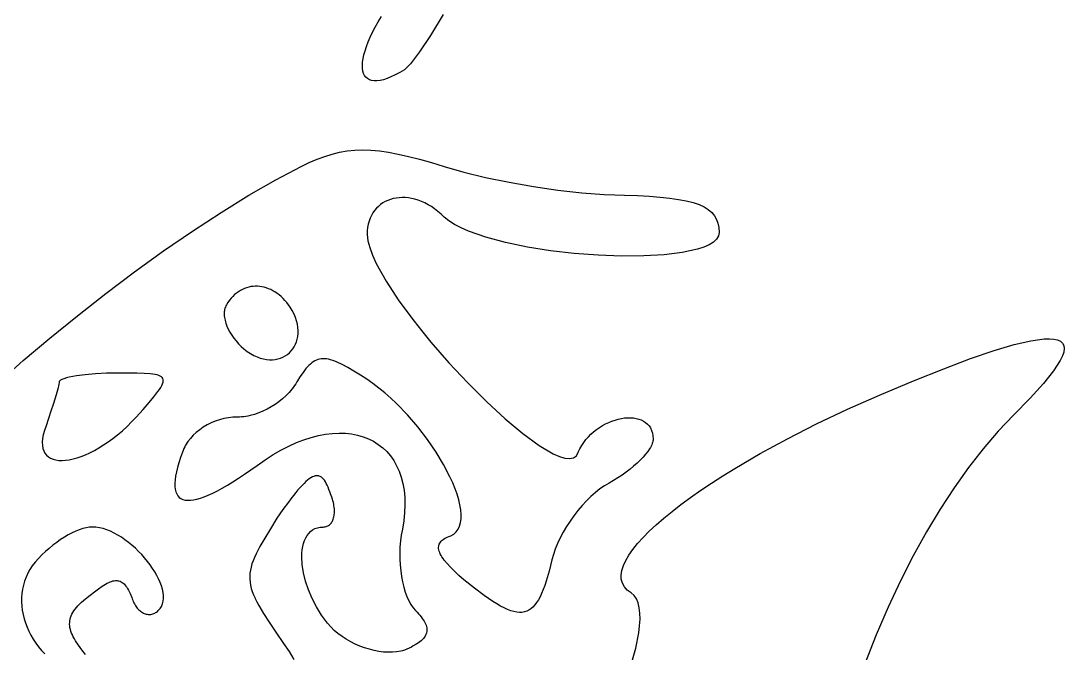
# Model space of a CAD drawing. Header units: inches. Extents: x 0.98 to 7.44, y -5.29 to -1.05.
# Drawn here: x 6.6962 to 6.7621, y -1.6382 to -1.5983 of the extents above; entities that cross this region are included whole.
import ezdxf

# ---------------------------------------------------------------- set-up
doc = ezdxf.new("R2010")
doc.units = ezdxf.units.IN
doc.header["$MEASUREMENT"] = 0
doc.layers.add('BLACK', color=250, linetype='CONTINUOUS')

msp = doc.modelspace()

# ---------------------------------------------------------------- linework, layer by layer
at = {"layer": 'BLACK', "linetype": 'CONTINUOUS'}
for p, q in [((6.718784, -1.598362), (6.718993, -1.598014)), ((6.722891, -1.597906), (6.722077, -1.599216)), ((6.718427, -1.599022), (6.718595, -1.598698)), ((6.718595, -1.598698), (6.718784, -1.598362)), ((6.718148, -1.599632), (6.718278, -1.599334)), ((6.718278, -1.599334), (6.718427, -1.599022)), ((6.722077, -1.599216), (6.72138, -1.600266)), ((6.717949, -1.600187), (6.718039, -1.599917)), ((6.718039, -1.599917), (6.718148, -1.599632)), ((6.717795, -1.600904), (6.717827, -1.600681)), ((6.717827, -1.600681), (6.717878, -1.600442)), ((6.717878, -1.600442), (6.717949, -1.600187)), ((6.72138, -1.600266), (6.720827, -1.601006)), ((6.717783, -1.60111), (6.717795, -1.600904)), ((6.717789, -1.601298), (6.717783, -1.60111)), ((6.717815, -1.601468), (6.717789, -1.601298)), ((6.71786, -1.601618), (6.717815, -1.601468)), ((6.720446, -1.601385), (6.720142, -1.601566)), ((6.720827, -1.601006), (6.720446, -1.601385)), ((6.717924, -1.60175), (6.71786, -1.601618)), ((6.718007, -1.601861), (6.717924, -1.60175)), ((6.718108, -1.601951), (6.718007, -1.601861)), ((6.718228, -1.60202), (6.718108, -1.601951)), ((6.718367, -1.602066), (6.718228, -1.60202)), ((6.718525, -1.60209), (6.718367, -1.602066)), ((6.718701, -1.60209), (6.718525, -1.60209)), ((6.718896, -1.602067), (6.718701, -1.60209)), ((6.719108, -1.602018), (6.718896, -1.602067)), ((6.71934, -1.601945), (6.719108, -1.602018)), ((6.719589, -1.601845), (6.71934, -1.601945)), ((6.719856, -1.601719), (6.719589, -1.601845)), ((6.720142, -1.601566), (6.719856, -1.601719)), ((6.715402, -1.606861), (6.715875, -1.606714)), ((6.715875, -1.606714), (6.716347, -1.606601)), ((6.716347, -1.606601), (6.716823, -1.606519)), ((6.716823, -1.606519), (6.717308, -1.60647)), ((6.717308, -1.60647), (6.717807, -1.606454)), ((6.717807, -1.606454), (6.718325, -1.60647)), ((6.718325, -1.60647), (6.718868, -1.606519)), ((6.718868, -1.606519), (6.719442, -1.606601)), ((6.719442, -1.606601), (6.720051, -1.606714)), ((6.720051, -1.606714), (6.7207, -1.606861)), ((6.713918, -1.607496), (6.714428, -1.607252)), ((6.714428, -1.607252), (6.714921, -1.60704)), ((6.714921, -1.60704), (6.715402, -1.606861)), ((6.7207, -1.606861), (6.721396, -1.60704)), ((6.721396, -1.60704), (6.722142, -1.607252)), ((6.722142, -1.607252), (6.722946, -1.607496)), ((6.712308, -1.608344), (6.713918, -1.607496)), ((6.722946, -1.607496), (6.724181, -1.607852)), ((6.724181, -1.607852), (6.725565, -1.608188)), ((6.710616, -1.609318), (6.712308, -1.608344)), ((6.725565, -1.608188), (6.72705, -1.608494)), ((6.72705, -1.608494), (6.728588, -1.608763)), ((6.70886, -1.610401), (6.710616, -1.609318)), ((6.728588, -1.608763), (6.730133, -1.608986)), ((6.730133, -1.608986), (6.731637, -1.609156)), ((6.731637, -1.609156), (6.733053, -1.609264)), ((6.733053, -1.609264), (6.733714, -1.609292)), ((6.733714, -1.609292), (6.734334, -1.609301)), ((6.734334, -1.609301), (6.735157, -1.609332)), ((6.735157, -1.609332), (6.735907, -1.609374)), ((6.735907, -1.609374), (6.736588, -1.609428)), ((6.718792, -1.610016), (6.718666, -1.610142)), ((6.718928, -1.609903), (6.718792, -1.610016)), ((6.719073, -1.609802), (6.718928, -1.609903)), ((6.719227, -1.609714), (6.719073, -1.609802)), ((6.719389, -1.609638), (6.719227, -1.609714)), ((6.719558, -1.609576), (6.719389, -1.609638)), ((6.719734, -1.609527), (6.719558, -1.609576)), ((6.719916, -1.609491), (6.719734, -1.609527)), ((6.720103, -1.609469), (6.719916, -1.609491)), ((6.720295, -1.609461), (6.720103, -1.609469)), ((6.720492, -1.609467), (6.720295, -1.609461)), ((6.720692, -1.609487), (6.720492, -1.609467)), ((6.720895, -1.609521), (6.720692, -1.609487)), ((6.7211, -1.60957), (6.720895, -1.609521)), ((6.721307, -1.609633), (6.7211, -1.60957)), ((6.721515, -1.609712), (6.721307, -1.609633)), ((6.721723, -1.609805), (6.721515, -1.609712)), ((6.721931, -1.609913), (6.721723, -1.609805)), ((6.722139, -1.610037), (6.721931, -1.609913)), ((6.722344, -1.610177), (6.722139, -1.610037)), ((6.736588, -1.609428), (6.737201, -1.609494)), ((6.737201, -1.609494), (6.737751, -1.609575)), ((6.737751, -1.609575), (6.738238, -1.60967)), ((6.738238, -1.60967), (6.738667, -1.609781)), ((6.738667, -1.609781), (6.739039, -1.609909)), ((6.739039, -1.609909), (6.739358, -1.610055)), ((6.70706, -1.611578), (6.70886, -1.610401)), ((6.718355, -1.610592), (6.718275, -1.610765)), ((6.718447, -1.61043), (6.718355, -1.610592)), ((6.718551, -1.61028), (6.718447, -1.61043)), ((6.718666, -1.610142), (6.718551, -1.61028)), ((6.722548, -1.610332), (6.722344, -1.610177)), ((6.722748, -1.610503), (6.722548, -1.610332)), ((6.722946, -1.61069), (6.722748, -1.610503)), ((6.72324, -1.610932), (6.722946, -1.61069)), ((6.739358, -1.610055), (6.739626, -1.61022)), ((6.739626, -1.61022), (6.739845, -1.610404)), ((6.739845, -1.610404), (6.739937, -1.610504)), ((6.739937, -1.610504), (6.740018, -1.61061)), ((6.740018, -1.61061), (6.740148, -1.610838)), ((6.718116, -1.611354), (6.718092, -1.611572)), ((6.718155, -1.611147), (6.718116, -1.611354)), ((6.718208, -1.61095), (6.718155, -1.611147)), ((6.718275, -1.610765), (6.718208, -1.61095)), ((6.723598, -1.611163), (6.72324, -1.610932)), ((6.724016, -1.611384), (6.723598, -1.611163)), ((6.740148, -1.610838), (6.740238, -1.611088)), ((6.740238, -1.611088), (6.74029, -1.611363)), ((6.74029, -1.611363), (6.740307, -1.611662)), ((6.705234, -1.612834), (6.70706, -1.611578)), ((6.718092, -1.611572), (6.718084, -1.611801)), ((6.718084, -1.611801), (6.718132, -1.612191)), ((6.724489, -1.611592), (6.724016, -1.611384)), ((6.725579, -1.611974), (6.724489, -1.611592)), ((6.72683, -1.612307), (6.725579, -1.611974)), ((6.740265, -1.611887), (6.740142, -1.612092)), ((6.740307, -1.611662), (6.740265, -1.611887)), ((6.718132, -1.612191), (6.718246, -1.612627)), ((6.718246, -1.612627), (6.718423, -1.613106)), ((6.728203, -1.612589), (6.72683, -1.612307)), ((6.729659, -1.612817), (6.728203, -1.612589)), ((6.739339, -1.612596), (6.738943, -1.612727)), ((6.739675, -1.612447), (6.739339, -1.612596)), ((6.739944, -1.612279), (6.739675, -1.612447)), ((6.740142, -1.612092), (6.739944, -1.612279)), ((6.7034, -1.614153), (6.705234, -1.612834)), ((6.718423, -1.613106), (6.718657, -1.613623)), ((6.731161, -1.612989), (6.729659, -1.612817)), ((6.732668, -1.613103), (6.731161, -1.612989)), ((6.734142, -1.613158), (6.732668, -1.613103)), ((6.735546, -1.613149), (6.734142, -1.613158)), ((6.73684, -1.613076), (6.735546, -1.613149)), ((6.737985, -1.612936), (6.73684, -1.613076)), ((6.738943, -1.612727), (6.737985, -1.612936)), ((6.718657, -1.613623), (6.719283, -1.614752)), ((6.701578, -1.615522), (6.7034, -1.614153)), ((6.710206, -1.615262), (6.710079, -1.61533)), ((6.710337, -1.615204), (6.710206, -1.615262)), ((6.710469, -1.615156), (6.710337, -1.615204)), ((6.710604, -1.615118), (6.710469, -1.615156)), ((6.710741, -1.61509), (6.710604, -1.615118)), ((6.710879, -1.615072), (6.710741, -1.61509)), ((6.711018, -1.615064), (6.710879, -1.615072)), ((6.711157, -1.615065), (6.711018, -1.615064)), ((6.711298, -1.615077), (6.711157, -1.615065)), ((6.711438, -1.615098), (6.711298, -1.615077)), ((6.711578, -1.615128), (6.711438, -1.615098)), ((6.711717, -1.615169), (6.711578, -1.615128)), ((6.711855, -1.615219), (6.711717, -1.615169)), ((6.711993, -1.615278), (6.711855, -1.615219)), ((6.712128, -1.615347), (6.711993, -1.615278)), ((6.719283, -1.614752), (6.72009, -1.615981)), ((6.699786, -1.616923), (6.701578, -1.615522)), ((6.709389, -1.615954), (6.709289, -1.616095)), ((6.709493, -1.615824), (6.709389, -1.615954)), ((6.709602, -1.615705), (6.709493, -1.615824)), ((6.709716, -1.615596), (6.709602, -1.615705)), ((6.709833, -1.615497), (6.709716, -1.615596)), ((6.709954, -1.615408), (6.709833, -1.615497)), ((6.710079, -1.61533), (6.709954, -1.615408)), ((6.712262, -1.615425), (6.712128, -1.615347)), ((6.712393, -1.615513), (6.712262, -1.615425)), ((6.712522, -1.61561), (6.712393, -1.615513)), ((6.712648, -1.615716), (6.712522, -1.61561)), ((6.712771, -1.615832), (6.712648, -1.615716)), ((6.71289, -1.615956), (6.712771, -1.615832)), ((6.713006, -1.61609), (6.71289, -1.615956)), ((6.72009, -1.615981), (6.721043, -1.617273)), ((6.709069, -1.616608), (6.70906, -1.616689)), ((6.709084, -1.61653), (6.709069, -1.616608)), ((6.709104, -1.616455), (6.709084, -1.61653)), ((6.709129, -1.616382), (6.709104, -1.616455)), ((6.709159, -1.616312), (6.709129, -1.616382)), ((6.709196, -1.616246), (6.709159, -1.616312)), ((6.709289, -1.616095), (6.709196, -1.616246)), ((6.713117, -1.616233), (6.713006, -1.61609)), ((6.713223, -1.616385), (6.713117, -1.616233)), ((6.713356, -1.616605), (6.713223, -1.616385)), ((6.713467, -1.616823), (6.713356, -1.616605)), ((6.698043, -1.618342), (6.699786, -1.616923)), ((6.70906, -1.616689), (6.709056, -1.616771)), ((6.709056, -1.616771), (6.709057, -1.616856)), ((6.709057, -1.616856), (6.709062, -1.616942)), ((6.709062, -1.616942), (6.709073, -1.61703)), ((6.709073, -1.61703), (6.709088, -1.617119)), ((6.709088, -1.617119), (6.709108, -1.61721)), ((6.709108, -1.61721), (6.709132, -1.617302)), ((6.713557, -1.617038), (6.713467, -1.616823)), ((6.713628, -1.61725), (6.713557, -1.617038)), ((6.713679, -1.617457), (6.713628, -1.61725)), ((6.721043, -1.617273), (6.721513, -1.617856)), ((6.709132, -1.617302), (6.70916, -1.617395)), ((6.70916, -1.617395), (6.70923, -1.617583)), ((6.70923, -1.617583), (6.709316, -1.617772)), ((6.709316, -1.617772), (6.709418, -1.617961)), ((6.713712, -1.61766), (6.713679, -1.617457)), ((6.713727, -1.617856), (6.713712, -1.61766)), ((6.713725, -1.618047), (6.713727, -1.617856)), ((6.721513, -1.617856), (6.722108, -1.618593)), ((6.696367, -1.619764), (6.698043, -1.618342)), ((6.709418, -1.617961), (6.709534, -1.61815)), ((6.709534, -1.61815), (6.709664, -1.618336)), ((6.709664, -1.618336), (6.709807, -1.618517)), ((6.709807, -1.618517), (6.709963, -1.618693)), ((6.713558, -1.618733), (6.713622, -1.618574)), ((6.713622, -1.618574), (6.713671, -1.618407)), ((6.713671, -1.618407), (6.713706, -1.618231)), ((6.713706, -1.618231), (6.713725, -1.618047)), ((6.722108, -1.618593), (6.723251, -1.619906)), ((6.758934, -1.61875), (6.759987, -1.618503)), ((6.759987, -1.618503), (6.760826, -1.618386)), ((6.760826, -1.618386), (6.761166, -1.618376)), ((6.761166, -1.618376), (6.761453, -1.618399)), ((6.761453, -1.618399), (6.761686, -1.618454)), ((6.761686, -1.618454), (6.761868, -1.618542)), ((6.761868, -1.618542), (6.761996, -1.618662)), ((6.709963, -1.618693), (6.710129, -1.618863)), ((6.710129, -1.618863), (6.710307, -1.619024)), ((6.710307, -1.619024), (6.710515, -1.619181)), ((6.710515, -1.619181), (6.710722, -1.619317)), ((6.713045, -1.619371), (6.713171, -1.619267)), ((6.713171, -1.619267), (6.713286, -1.61915)), ((6.713286, -1.61915), (6.713389, -1.619022)), ((6.713389, -1.619022), (6.71348, -1.618883)), ((6.71348, -1.618883), (6.713558, -1.618733)), ((6.756187, -1.619636), (6.757668, -1.619128)), ((6.757668, -1.619128), (6.758934, -1.61875)), ((6.762067, -1.619219), (6.761985, -1.619469)), ((6.761996, -1.618662), (6.762072, -1.618815)), ((6.762096, -1.619001), (6.762067, -1.619219)), ((6.762072, -1.618815), (6.762096, -1.619001)), ((6.694777, -1.621173), (6.696367, -1.619764)), ((6.710722, -1.619317), (6.710929, -1.619432)), ((6.710929, -1.619432), (6.711133, -1.619525)), ((6.711133, -1.619525), (6.711334, -1.619599)), ((6.711334, -1.619599), (6.711532, -1.619653)), ((6.711532, -1.619653), (6.711726, -1.619688)), ((6.711726, -1.619688), (6.711915, -1.619705)), ((6.711915, -1.619705), (6.712098, -1.619704)), ((6.712098, -1.619704), (6.712276, -1.619687)), ((6.712276, -1.619687), (6.712446, -1.619654)), ((6.712446, -1.619654), (6.712609, -1.619605)), ((6.712609, -1.619605), (6.712764, -1.619541)), ((6.712764, -1.619541), (6.712909, -1.619463)), ((6.712909, -1.619463), (6.713045, -1.619371)), ((6.714591, -1.619902), (6.714498, -1.619979)), ((6.714685, -1.619836), (6.714591, -1.619902)), ((6.71478, -1.619779), (6.714685, -1.619836)), ((6.714877, -1.619732), (6.71478, -1.619779)), ((6.714977, -1.619694), (6.714877, -1.619732)), ((6.715079, -1.619666), (6.714977, -1.619694)), ((6.715185, -1.619649), (6.715079, -1.619666)), ((6.715294, -1.61964), (6.715185, -1.619649)), ((6.715408, -1.619642), (6.715294, -1.61964)), ((6.715526, -1.619653), (6.715408, -1.619642)), ((6.715649, -1.619675), (6.715526, -1.619653)), ((6.715777, -1.619706), (6.715649, -1.619675)), ((6.715911, -1.619746), (6.715777, -1.619706)), ((6.716052, -1.619797), (6.715911, -1.619746)), ((6.716199, -1.619857), (6.716052, -1.619797)), ((6.716515, -1.620007), (6.716199, -1.619857)), ((6.723251, -1.619906), (6.724439, -1.621176)), ((6.75449, -1.620274), (6.756187, -1.619636)), ((6.761852, -1.619753), (6.761429, -1.620417)), ((6.761985, -1.619469), (6.761852, -1.619753)), ((6.701631, -1.620564), (6.700925, -1.620599)), ((6.70239, -1.620551), (6.701631, -1.620564)), ((6.703537, -1.620557), (6.70239, -1.620551)), ((6.703996, -1.62057), (6.703537, -1.620557)), ((6.70438, -1.620595), (6.703996, -1.62057)), ((6.704544, -1.620613), (6.70438, -1.620595)), ((6.714035, -1.620508), (6.713842, -1.620788)), ((6.714222, -1.620267), (6.714035, -1.620508)), ((6.714314, -1.620161), (6.714222, -1.620267)), ((6.714406, -1.620065), (6.714314, -1.620161)), ((6.714498, -1.619979), (6.714406, -1.620065)), ((6.716862, -1.620195), (6.716515, -1.620007)), ((6.717246, -1.620423), (6.716862, -1.620195)), ((6.717668, -1.62069), (6.717246, -1.620423)), ((6.752576, -1.621042), (6.75449, -1.620274)), ((6.761429, -1.620417), (6.760798, -1.621211)), ((6.698635, -1.62117), (6.698621, -1.621255)), ((6.69864, -1.621107), (6.698635, -1.62117)), ((6.698645, -1.621081), (6.69864, -1.621107)), ((6.698659, -1.621055), (6.698645, -1.621081)), ((6.698716, -1.621003), (6.698659, -1.621055)), ((6.698808, -1.620952), (6.698716, -1.621003)), ((6.698933, -1.620903), (6.698808, -1.620952)), ((6.69909, -1.620855), (6.698933, -1.620903)), ((6.699277, -1.620809), (6.69909, -1.620855)), ((6.699492, -1.620766), (6.699277, -1.620809)), ((6.699734, -1.620725), (6.699492, -1.620766)), ((6.700288, -1.620654), (6.699734, -1.620725)), ((6.700925, -1.620599), (6.700288, -1.620654)), ((6.70469, -1.620636), (6.704544, -1.620613)), ((6.704817, -1.620664), (6.70469, -1.620636)), ((6.704927, -1.620698), (6.704817, -1.620664)), ((6.705018, -1.620738), (6.704927, -1.620698)), ((6.705091, -1.620784), (6.705018, -1.620738)), ((6.705147, -1.620837), (6.705091, -1.620784)), ((6.705116, -1.621336), (6.705164, -1.621229)), ((6.705185, -1.620899), (6.705147, -1.620837)), ((6.705164, -1.621229), (6.705195, -1.621133)), ((6.705206, -1.620968), (6.705185, -1.620899)), ((6.705195, -1.621133), (6.705209, -1.621046)), ((6.705209, -1.621046), (6.705206, -1.620968)), ((6.713572, -1.621223), (6.713499, -1.621338)), ((6.71364, -1.621107), (6.713572, -1.621223)), ((6.713679, -1.621046), (6.71364, -1.621107)), ((6.713842, -1.620788), (6.713679, -1.621046)), ((6.718057, -1.620936), (6.717668, -1.62069)), ((6.718443, -1.621205), (6.718057, -1.620936)), ((6.718824, -1.621495), (6.718443, -1.621205)), ((6.724439, -1.621176), (6.725636, -1.622368)), ((6.750446, -1.62194), (6.752576, -1.621042)), ((6.760798, -1.621211), (6.759961, -1.622135)), ((6.698486, -1.621778), (6.69838, -1.622131)), ((6.698568, -1.621482), (6.698486, -1.621778)), ((6.698599, -1.621359), (6.698568, -1.621482)), ((6.698621, -1.621255), (6.698599, -1.621359)), ((6.704624, -1.622041), (6.704871, -1.621723)), ((6.704871, -1.621723), (6.704969, -1.621583)), ((6.704969, -1.621583), (6.705051, -1.621454)), ((6.705051, -1.621454), (6.705116, -1.621336)), ((6.713155, -1.621776), (6.712956, -1.621981)), ((6.713248, -1.62167), (6.713155, -1.621776)), ((6.713336, -1.621561), (6.713248, -1.62167)), ((6.71342, -1.621451), (6.713336, -1.621561)), ((6.713499, -1.621338), (6.71342, -1.621451)), ((6.7192, -1.621804), (6.718824, -1.621495)), ((6.719569, -1.62213), (6.7192, -1.621804)), ((6.698254, -1.62253), (6.698113, -1.622962)), ((6.69838, -1.622131), (6.698254, -1.62253)), ((6.703939, -1.62284), (6.704314, -1.622412)), ((6.704314, -1.622412), (6.704624, -1.622041)), ((6.712275, -1.62253), (6.712025, -1.622687)), ((6.712515, -1.622359), (6.712275, -1.62253)), ((6.712742, -1.622176), (6.712515, -1.622359)), ((6.712956, -1.621981), (6.712742, -1.622176)), ((6.719931, -1.622471), (6.719569, -1.62213)), ((6.720628, -1.623192), (6.719931, -1.622471)), ((6.725636, -1.622368), (6.726808, -1.623447)), ((6.748406, -1.622839), (6.750446, -1.62194)), ((6.759961, -1.622135), (6.758918, -1.62319)), ((6.698113, -1.622962), (6.697807, -1.623885)), ((6.703501, -1.623329), (6.703939, -1.62284)), ((6.710964, -1.623158), (6.710692, -1.623231)), ((6.711235, -1.623065), (6.710964, -1.623158)), ((6.711504, -1.622956), (6.711235, -1.623065)), ((6.711768, -1.622829), (6.711504, -1.622956)), ((6.712025, -1.622687), (6.711768, -1.622829)), ((6.721282, -1.623954), (6.720628, -1.623192)), ((6.746461, -1.623759), (6.748406, -1.622839)), ((6.758918, -1.62319), (6.75794, -1.62422)), ((6.697807, -1.623885), (6.697704, -1.624174)), ((6.70292, -1.62392), (6.703212, -1.623633)), ((6.703212, -1.623633), (6.703501, -1.623329)), ((6.707978, -1.623829), (6.707737, -1.623971)), ((6.70823, -1.623703), (6.707978, -1.623829)), ((6.708492, -1.623593), (6.70823, -1.623703)), ((6.708762, -1.623501), (6.708492, -1.623593)), ((6.709038, -1.623427), (6.708762, -1.623501)), ((6.709319, -1.623373), (6.709038, -1.623427)), ((6.709604, -1.62334), (6.709319, -1.623373)), ((6.70989, -1.623329), (6.709604, -1.62334)), ((6.710021, -1.623326), (6.70989, -1.623329)), ((6.710153, -1.623318), (6.710021, -1.623326)), ((6.710287, -1.623304), (6.710153, -1.623318)), ((6.710421, -1.623285), (6.710287, -1.623304)), ((6.710557, -1.623261), (6.710421, -1.623285)), ((6.710692, -1.623231), (6.710557, -1.623261)), ((6.726808, -1.623447), (6.727923, -1.624376)), ((6.732752, -1.623982), (6.732944, -1.623864)), ((6.732944, -1.623864), (6.73314, -1.623758)), ((6.73314, -1.623758), (6.733339, -1.623664)), ((6.733339, -1.623664), (6.73354, -1.623583)), ((6.73354, -1.623583), (6.733742, -1.623514)), ((6.733742, -1.623514), (6.733944, -1.623458)), ((6.733944, -1.623458), (6.734143, -1.623416)), ((6.734143, -1.623416), (6.73434, -1.623387)), ((6.73434, -1.623387), (6.734533, -1.623371)), ((6.734533, -1.623371), (6.734721, -1.62337)), ((6.734721, -1.62337), (6.734902, -1.623383)), ((6.734902, -1.623383), (6.735076, -1.623409)), ((6.735076, -1.623409), (6.735241, -1.623451)), ((6.735241, -1.623451), (6.735395, -1.623507)), ((6.735395, -1.623507), (6.735539, -1.623579)), ((6.735539, -1.623579), (6.73567, -1.623665)), ((6.73567, -1.623665), (6.735788, -1.623767)), ((6.735788, -1.623767), (6.73589, -1.623885)), ((6.73589, -1.623885), (6.735977, -1.624019)), ((6.744621, -1.624693), (6.746461, -1.623759)), ((6.697631, -1.624441), (6.697586, -1.624688)), ((6.697704, -1.624174), (6.697631, -1.624441)), ((6.702031, -1.624675), (6.702328, -1.624441)), ((6.702328, -1.624441), (6.702625, -1.624189)), ((6.702625, -1.624189), (6.70292, -1.62392)), ((6.7071, -1.624482), (6.706921, -1.624677)), ((6.707297, -1.624299), (6.7071, -1.624482)), ((6.70751, -1.624128), (6.707297, -1.624299)), ((6.707737, -1.623971), (6.70751, -1.624128)), ((6.714558, -1.624611), (6.715014, -1.624494)), ((6.715014, -1.624494), (6.715458, -1.624411)), ((6.715458, -1.624411), (6.71589, -1.624359)), ((6.71589, -1.624359), (6.716309, -1.624339)), ((6.716309, -1.624339), (6.716714, -1.624351)), ((6.716714, -1.624351), (6.717103, -1.624393)), ((6.717103, -1.624393), (6.717477, -1.624466)), ((6.717477, -1.624466), (6.717833, -1.624569)), ((6.721887, -1.62474), (6.721282, -1.623954)), ((6.727923, -1.624376), (6.728944, -1.625122)), ((6.732052, -1.624571), (6.732215, -1.624407)), ((6.732215, -1.624407), (6.732386, -1.624254)), ((6.732386, -1.624254), (6.732566, -1.624112)), ((6.732566, -1.624112), (6.732752, -1.623982)), ((6.735977, -1.624019), (6.736046, -1.624169)), ((6.736046, -1.624169), (6.736098, -1.624335)), ((6.736098, -1.624335), (6.736129, -1.624518)), ((6.736129, -1.624518), (6.73614, -1.624718)), ((6.75794, -1.62422), (6.756985, -1.625332)), ((6.697586, -1.624688), (6.697567, -1.624915)), ((6.697567, -1.624915), (6.697574, -1.62512)), ((6.697574, -1.62512), (6.697606, -1.625305)), ((6.701147, -1.625271), (6.701439, -1.625091)), ((6.701439, -1.625091), (6.701734, -1.624892)), ((6.701734, -1.624892), (6.702031, -1.624675)), ((6.706624, -1.625097), (6.706563, -1.625208)), ((6.706762, -1.624882), (6.706624, -1.625097)), ((6.706921, -1.624677), (6.706762, -1.624882)), ((6.712644, -1.625414), (6.713135, -1.625162)), ((6.713135, -1.625162), (6.713618, -1.624944)), ((6.713618, -1.624944), (6.714093, -1.624761)), ((6.714093, -1.624761), (6.714558, -1.624611)), ((6.717833, -1.624569), (6.718171, -1.624701)), ((6.718171, -1.624701), (6.71849, -1.624861)), ((6.71849, -1.624861), (6.718789, -1.625051)), ((6.718789, -1.625051), (6.719067, -1.625268)), ((6.722432, -1.625538), (6.721887, -1.62474)), ((6.728944, -1.625122), (6.729838, -1.625647)), ((6.731517, -1.625335), (6.731631, -1.625128)), ((6.731631, -1.625128), (6.731759, -1.624932)), ((6.731759, -1.624932), (6.7319, -1.624746)), ((6.7319, -1.624746), (6.732052, -1.624571)), ((6.736015, -1.625161), (6.735971, -1.625243)), ((6.736052, -1.62508), (6.736015, -1.625161)), ((6.736083, -1.625003), (6.736052, -1.62508)), ((6.736108, -1.624927), (6.736083, -1.625003)), ((6.736126, -1.624854), (6.736108, -1.624927)), ((6.736136, -1.624785), (6.736126, -1.624854)), ((6.73614, -1.624718), (6.736136, -1.624785)), ((6.742896, -1.625632), (6.744621, -1.624693)), ((6.697606, -1.625305), (6.697662, -1.62547)), ((6.697662, -1.62547), (6.697739, -1.625614)), ((6.697739, -1.625614), (6.697839, -1.625738)), ((6.697839, -1.625738), (6.697958, -1.625843)), ((6.697958, -1.625843), (6.698097, -1.625927)), ((6.699765, -1.625901), (6.700027, -1.625812)), ((6.700027, -1.625812), (6.700297, -1.625704)), ((6.700297, -1.625704), (6.700575, -1.625578)), ((6.700575, -1.625578), (6.700858, -1.625434)), ((6.700858, -1.625434), (6.701147, -1.625271)), ((6.706418, -1.625551), (6.706297, -1.625893)), ((6.70646, -1.625435), (6.706418, -1.625551)), ((6.706509, -1.62532), (6.70646, -1.625435)), ((6.706563, -1.625208), (6.706509, -1.62532)), ((6.711646, -1.626025), (6.712148, -1.625702)), ((6.712148, -1.625702), (6.712644, -1.625414)), ((6.719067, -1.625268), (6.719323, -1.625512)), ((6.719323, -1.625512), (6.719555, -1.625784)), ((6.719555, -1.625784), (6.719764, -1.626082)), ((6.722911, -1.626333), (6.722432, -1.625538)), ((6.729838, -1.625647), (6.730227, -1.625816)), ((6.730227, -1.625816), (6.730571, -1.625918)), ((6.731109, -1.625897), (6.731294, -1.625767)), ((6.731294, -1.625767), (6.731418, -1.625551)), ((6.731418, -1.625551), (6.731517, -1.625335)), ((6.735664, -1.625682), (6.735504, -1.625867)), ((6.735803, -1.625502), (6.735664, -1.625682)), ((6.735921, -1.625328), (6.735803, -1.625502)), ((6.735971, -1.625243), (6.735921, -1.625328)), ((6.741295, -1.626568), (6.742896, -1.625632)), ((6.756985, -1.625332), (6.756053, -1.626523)), ((6.698097, -1.625927), (6.698253, -1.625992)), ((6.698253, -1.625992), (6.698427, -1.626036)), ((6.698427, -1.626036), (6.698617, -1.626062)), ((6.698617, -1.626062), (6.698821, -1.626068)), ((6.698821, -1.626068), (6.699039, -1.626055)), ((6.699039, -1.626055), (6.69927, -1.626022)), ((6.69927, -1.626022), (6.699512, -1.625971)), ((6.699512, -1.625971), (6.699765, -1.625901)), ((6.706108, -1.626514), (6.70604, -1.626795)), ((6.706193, -1.626214), (6.706108, -1.626514)), ((6.706297, -1.625893), (6.706193, -1.626214)), ((6.710339, -1.626943), (6.71114, -1.626385)), ((6.71114, -1.626385), (6.711646, -1.626025)), ((6.719764, -1.626082), (6.719947, -1.626406)), ((6.719947, -1.626406), (6.720105, -1.626756)), ((6.723315, -1.627109), (6.722911, -1.626333)), ((6.730571, -1.625918), (6.730867, -1.625946)), ((6.730867, -1.625946), (6.731109, -1.625897)), ((6.734913, -1.626434), (6.734683, -1.626622)), ((6.735127, -1.626244), (6.734913, -1.626434)), ((6.735324, -1.626055), (6.735127, -1.626244)), ((6.735504, -1.625867), (6.735324, -1.626055)), ((6.756053, -1.626523), (6.755146, -1.627795)), ((6.705989, -1.627055), (6.705957, -1.627294)), ((6.70604, -1.626795), (6.705989, -1.627055)), ((6.709964, -1.627192), (6.710339, -1.626943)), ((6.714533, -1.627166), (6.714431, -1.627233)), ((6.71463, -1.627114), (6.714533, -1.627166)), ((6.714722, -1.627075), (6.71463, -1.627114)), ((6.71481, -1.62705), (6.714722, -1.627075)), ((6.714894, -1.627039), (6.71481, -1.62705)), ((6.714934, -1.627038), (6.714894, -1.627039)), ((6.714974, -1.627041), (6.714934, -1.627038)), ((6.715013, -1.627046), (6.714974, -1.627041)), ((6.71505, -1.627056), (6.715013, -1.627046)), ((6.715124, -1.627084), (6.71505, -1.627056)), ((6.715194, -1.627125), (6.715124, -1.627084)), ((6.715261, -1.627179), (6.715194, -1.627125)), ((6.715326, -1.627245), (6.715261, -1.627179)), ((6.720105, -1.626756), (6.720235, -1.62713)), ((6.720235, -1.62713), (6.720337, -1.627529)), ((6.723486, -1.627486), (6.723315, -1.627109)), ((6.73392, -1.627166), (6.733645, -1.627335)), ((6.734186, -1.626989), (6.73392, -1.627166)), ((6.734441, -1.626808), (6.734186, -1.626989)), ((6.734683, -1.626622), (6.734441, -1.626808)), ((6.739828, -1.627494), (6.740544, -1.627033)), ((6.740544, -1.627033), (6.741295, -1.626568)), ((6.705957, -1.627294), (6.705942, -1.627514)), ((6.705942, -1.627514), (6.705945, -1.627713)), ((6.705945, -1.627713), (6.705965, -1.627891)), ((6.708625, -1.627983), (6.708935, -1.627815)), ((6.708935, -1.627815), (6.709261, -1.627628)), ((6.709261, -1.627628), (6.709604, -1.62742)), ((6.709604, -1.62742), (6.709964, -1.627192)), ((6.713846, -1.62778), (6.713712, -1.627934)), ((6.713974, -1.627642), (6.713846, -1.62778)), ((6.714097, -1.627518), (6.713974, -1.627642)), ((6.714214, -1.627408), (6.714097, -1.627518)), ((6.714325, -1.627313), (6.714214, -1.627408)), ((6.714431, -1.627233), (6.714325, -1.627313)), ((6.715388, -1.627324), (6.715326, -1.627245)), ((6.715448, -1.627416), (6.715388, -1.627324)), ((6.715506, -1.627519), (6.715448, -1.627416)), ((6.715562, -1.627634), (6.715506, -1.627519)), ((6.715617, -1.627762), (6.715562, -1.627634)), ((6.715671, -1.627901), (6.715617, -1.627762)), ((6.720337, -1.627529), (6.720411, -1.627953)), ((6.723636, -1.627853), (6.723486, -1.627486)), ((6.733074, -1.627668), (6.732786, -1.62787)), ((6.733219, -1.627578), (6.733074, -1.627668)), ((6.733362, -1.627496), (6.733219, -1.627578)), ((6.733645, -1.627335), (6.733362, -1.627496)), ((6.739148, -1.627951), (6.739828, -1.627494)), ((6.755146, -1.627795), (6.754263, -1.629147)), ((6.705965, -1.627891), (6.706002, -1.62805)), ((6.706002, -1.62805), (6.706057, -1.628188)), ((6.706057, -1.628188), (6.70613, -1.628305)), ((6.70613, -1.628305), (6.706219, -1.628402)), ((6.706219, -1.628402), (6.706326, -1.628479)), ((6.706326, -1.628479), (6.70645, -1.628536)), ((6.707327, -1.628514), (6.707553, -1.628448)), ((6.707553, -1.628448), (6.707796, -1.628362)), ((6.707796, -1.628362), (6.708055, -1.628256)), ((6.708055, -1.628256), (6.708332, -1.628129)), ((6.708332, -1.628129), (6.708625, -1.627983)), ((6.71327, -1.628486), (6.713109, -1.628701)), ((6.713424, -1.628287), (6.71327, -1.628486)), ((6.713571, -1.628103), (6.713424, -1.628287)), ((6.713712, -1.627934), (6.713571, -1.628103)), ((6.715723, -1.628051), (6.715671, -1.627901)), ((6.715773, -1.628168), (6.715723, -1.628051)), ((6.715818, -1.628282), (6.715773, -1.628168)), ((6.715858, -1.628395), (6.715818, -1.628282)), ((6.715893, -1.628506), (6.715858, -1.628395)), ((6.720411, -1.627953), (6.720454, -1.628399)), ((6.720454, -1.628399), (6.720466, -1.628869)), ((6.723762, -1.628208), (6.723636, -1.627853)), ((6.723865, -1.62855), (6.723762, -1.628208)), ((6.732212, -1.628353), (6.731932, -1.628629)), ((6.732497, -1.628099), (6.732212, -1.628353)), ((6.732786, -1.62787), (6.732497, -1.628099)), ((6.737902, -1.628847), (6.738506, -1.628402)), ((6.738506, -1.628402), (6.739148, -1.627951)), ((6.70645, -1.628536), (6.706591, -1.628572)), ((6.706591, -1.628572), (6.70675, -1.628588)), ((6.70675, -1.628588), (6.706925, -1.628584)), ((6.706925, -1.628584), (6.707117, -1.628559)), ((6.707117, -1.628559), (6.707327, -1.628514)), ((6.713109, -1.628701), (6.712765, -1.629177)), ((6.715924, -1.628614), (6.715893, -1.628506)), ((6.715951, -1.628721), (6.715924, -1.628614)), ((6.715973, -1.628824), (6.715951, -1.628721)), ((6.71599, -1.628926), (6.715973, -1.628824)), ((6.716004, -1.629025), (6.71599, -1.628926)), ((6.716013, -1.629121), (6.716004, -1.629025)), ((6.716018, -1.629214), (6.716013, -1.629121)), ((6.720466, -1.628869), (6.720446, -1.629362)), ((6.723944, -1.628877), (6.723865, -1.62855)), ((6.723996, -1.629186), (6.723944, -1.628877)), ((6.731658, -1.628924), (6.731394, -1.629236)), ((6.731932, -1.628629), (6.731658, -1.628924)), ((6.737338, -1.629284), (6.737902, -1.628847)), ((6.754263, -1.629147), (6.753405, -1.630578)), ((6.71239, -1.629718), (6.711975, -1.630381)), ((6.712765, -1.629177), (6.71239, -1.629718)), ((6.715919, -1.629839), (6.715944, -1.629773)), ((6.715944, -1.629773), (6.715966, -1.629704)), ((6.715966, -1.629704), (6.715984, -1.629631)), ((6.715984, -1.629631), (6.715998, -1.629554)), ((6.715998, -1.629554), (6.716009, -1.629474)), ((6.716009, -1.629474), (6.716016, -1.629391)), ((6.716016, -1.629391), (6.716019, -1.629304)), ((6.716019, -1.629304), (6.716018, -1.629214)), ((6.720446, -1.629362), (6.720394, -1.629876)), ((6.723988, -1.629994), (6.724019, -1.629747)), ((6.724021, -1.629477), (6.723996, -1.629186)), ((6.724019, -1.629747), (6.724021, -1.629477)), ((6.73114, -1.629562), (6.730899, -1.629899)), ((6.731394, -1.629236), (6.73114, -1.629562)), ((6.736335, -1.630131), (6.736815, -1.629712)), ((6.736815, -1.629712), (6.737338, -1.629284)), ((6.699905, -1.630445), (6.699679, -1.630537)), ((6.700124, -1.630371), (6.699905, -1.630445)), ((6.700335, -1.630318), (6.700124, -1.630371)), ((6.700535, -1.630285), (6.700335, -1.630318)), ((6.700631, -1.630276), (6.700535, -1.630285)), ((6.700723, -1.630274), (6.700631, -1.630276)), ((6.700947, -1.630285), (6.700723, -1.630274)), ((6.701175, -1.630319), (6.700947, -1.630285)), ((6.701405, -1.630374), (6.701175, -1.630319)), ((6.701637, -1.630449), (6.701405, -1.630374)), ((6.701871, -1.630543), (6.701637, -1.630449)), ((6.711975, -1.630381), (6.711616, -1.63097)), ((6.714511, -1.630556), (6.714642, -1.630457)), ((6.714642, -1.630457), (6.714786, -1.630378)), ((6.714786, -1.630378), (6.714945, -1.630321)), ((6.714945, -1.630321), (6.715119, -1.630286)), ((6.715119, -1.630286), (6.715307, -1.630274)), ((6.715307, -1.630274), (6.715371, -1.630271)), ((6.715371, -1.630271), (6.715432, -1.630262)), ((6.715432, -1.630262), (6.715491, -1.630248)), ((6.715491, -1.630248), (6.715547, -1.630229)), ((6.715547, -1.630229), (6.7156, -1.630205)), ((6.7156, -1.630205), (6.715651, -1.630176)), ((6.715651, -1.630176), (6.715698, -1.630141)), ((6.715698, -1.630141), (6.715743, -1.630102)), ((6.715743, -1.630102), (6.715784, -1.630058)), ((6.715784, -1.630058), (6.715823, -1.63001)), ((6.715823, -1.63001), (6.715858, -1.629957)), ((6.715858, -1.629957), (6.71589, -1.6299)), ((6.71589, -1.6299), (6.715919, -1.629839)), ((6.720307, -1.630412), (6.720238, -1.630781)), ((6.720394, -1.629876), (6.720307, -1.630412)), ((6.72371, -1.630582), (6.723834, -1.630414)), ((6.723834, -1.630414), (6.723926, -1.630217)), ((6.723926, -1.630217), (6.723988, -1.629994)), ((6.730674, -1.630245), (6.730466, -1.630597)), ((6.730899, -1.629899), (6.730674, -1.630245)), ((6.735898, -1.63054), (6.736335, -1.630131)), ((6.698728, -1.631073), (6.698487, -1.631243)), ((6.69897, -1.630916), (6.698728, -1.631073)), ((6.69921, -1.630774), (6.69897, -1.630916)), ((6.699447, -1.630647), (6.69921, -1.630774)), ((6.699679, -1.630537), (6.699447, -1.630647)), ((6.702104, -1.630653), (6.701871, -1.630543)), ((6.702336, -1.630781), (6.702104, -1.630653)), ((6.702566, -1.630922), (6.702336, -1.630781)), ((6.702793, -1.631078), (6.702566, -1.630922)), ((6.703016, -1.631246), (6.702793, -1.631078)), ((6.711616, -1.63097), (6.711314, -1.631496)), ((6.714069, -1.631312), (6.71413, -1.631129)), ((6.71413, -1.631129), (6.714204, -1.630961)), ((6.714204, -1.630961), (6.714293, -1.630809)), ((6.714293, -1.630809), (6.714395, -1.630674)), ((6.714395, -1.630674), (6.714511, -1.630556)), ((6.720238, -1.630781), (6.720189, -1.631157)), ((6.722761, -1.631165), (6.72282, -1.631109)), ((6.72282, -1.631109), (6.722888, -1.631056)), ((6.722888, -1.631056), (6.722965, -1.631005)), ((6.722965, -1.631005), (6.723051, -1.630957)), ((6.723051, -1.630957), (6.723146, -1.630912)), ((6.723146, -1.630912), (6.72325, -1.630869)), ((6.72325, -1.630869), (6.723362, -1.630829)), ((6.723362, -1.630829), (6.723553, -1.630722)), ((6.723553, -1.630722), (6.72371, -1.630582)), ((6.730276, -1.630953), (6.730108, -1.631309)), ((6.730466, -1.630597), (6.730276, -1.630953)), ((6.735159, -1.631321), (6.735506, -1.630937)), ((6.735506, -1.630937), (6.735898, -1.63054)), ((6.753405, -1.630578), (6.752572, -1.632088)), ((6.698009, -1.631621), (6.697775, -1.631826)), ((6.698246, -1.631426), (6.698009, -1.631621)), ((6.698487, -1.631243), (6.698246, -1.631426)), ((6.703234, -1.631425), (6.703016, -1.631246)), ((6.703446, -1.631614), (6.703234, -1.631425)), ((6.70365, -1.631811), (6.703446, -1.631614)), ((6.711314, -1.631496), (6.711068, -1.631971)), ((6.713968, -1.631936), (6.713988, -1.631716)), ((6.713988, -1.631716), (6.714022, -1.631508)), ((6.714022, -1.631508), (6.714069, -1.631312)), ((6.720157, -1.631537), (6.720144, -1.631919)), ((6.720189, -1.631157), (6.720157, -1.631537)), ((6.722595, -1.631562), (6.7226, -1.631488)), ((6.722599, -1.631638), (6.722595, -1.631562)), ((6.722611, -1.631718), (6.722599, -1.631638)), ((6.7226, -1.631488), (6.722615, -1.631418)), ((6.722633, -1.631801), (6.722611, -1.631718)), ((6.722615, -1.631418), (6.722638, -1.63135)), ((6.722638, -1.63135), (6.72267, -1.631286)), ((6.72267, -1.631286), (6.722711, -1.631224)), ((6.722711, -1.631224), (6.722761, -1.631165)), ((6.729963, -1.631664), (6.729844, -1.632014)), ((6.730108, -1.631309), (6.729963, -1.631664)), ((6.734611, -1.632049), (6.734861, -1.631692)), ((6.734861, -1.631692), (6.735159, -1.631321)), ((6.697325, -1.632265), (6.697112, -1.632496)), ((6.697547, -1.632041), (6.697325, -1.632265)), ((6.697775, -1.631826), (6.697547, -1.632041)), ((6.703847, -1.632016), (6.70365, -1.631811)), ((6.704035, -1.632228), (6.703847, -1.632016)), ((6.704213, -1.632444), (6.704035, -1.632228)), ((6.70438, -1.632663), (6.704213, -1.632444)), ((6.710881, -1.632405), (6.710809, -1.63261)), ((6.710967, -1.632192), (6.710881, -1.632405)), ((6.711068, -1.631971), (6.710967, -1.632192)), ((6.713961, -1.632166), (6.713968, -1.631936)), ((6.713987, -1.632652), (6.713961, -1.632166)), ((6.720144, -1.631919), (6.720147, -1.632298)), ((6.720147, -1.632298), (6.720168, -1.632673)), ((6.722664, -1.631888), (6.722633, -1.631801)), ((6.722703, -1.631977), (6.722664, -1.631888)), ((6.722751, -1.63207), (6.722703, -1.631977)), ((6.722809, -1.632166), (6.722751, -1.63207)), ((6.722875, -1.632266), (6.722809, -1.632166)), ((6.72295, -1.63237), (6.722875, -1.632266)), ((6.723128, -1.632587), (6.72295, -1.63237)), ((6.729751, -1.632357), (6.72957, -1.633068)), ((6.729844, -1.632014), (6.729751, -1.632357)), ((6.734261, -1.632714), (6.73441, -1.632389)), ((6.73441, -1.632389), (6.734611, -1.632049)), ((6.752572, -1.632088), (6.751765, -1.633676)), ((6.696788, -1.632954), (6.696656, -1.633193)), ((6.69694, -1.632721), (6.696788, -1.632954)), ((6.697112, -1.632496), (6.69694, -1.632721)), ((6.704535, -1.632886), (6.70438, -1.632663)), ((6.704677, -1.633109), (6.704535, -1.632886)), ((6.704805, -1.633332), (6.704677, -1.633109)), ((6.710709, -1.633003), (6.710682, -1.633194)), ((6.710752, -1.632809), (6.710709, -1.633003)), ((6.710809, -1.63261), (6.710752, -1.632809)), ((6.714065, -1.633166), (6.713987, -1.632652)), ((6.720168, -1.632673), (6.720203, -1.633041)), ((6.720203, -1.633041), (6.720255, -1.633399)), ((6.723341, -1.632819), (6.723128, -1.632587)), ((6.72359, -1.633066), (6.723341, -1.632819)), ((6.723875, -1.633328), (6.72359, -1.633066)), ((6.72957, -1.633068), (6.729387, -1.633692)), ((6.734121, -1.633309), (6.734164, -1.633021)), ((6.734164, -1.633021), (6.734261, -1.632714)), ((6.696449, -1.633689), (6.696375, -1.633945)), ((6.696543, -1.633439), (6.696449, -1.633689)), ((6.696656, -1.633193), (6.696543, -1.633439)), ((6.701762, -1.633778), (6.701855, -1.633739)), ((6.701855, -1.633739), (6.701944, -1.633708)), ((6.701944, -1.633708), (6.70203, -1.633684)), ((6.70203, -1.633684), (6.702113, -1.633668)), ((6.702113, -1.633668), (6.702192, -1.63366)), ((6.702192, -1.63366), (6.702268, -1.633659)), ((6.702268, -1.633659), (6.702342, -1.633666)), ((6.702342, -1.633666), (6.702413, -1.633681)), ((6.702413, -1.633681), (6.702481, -1.633704)), ((6.702481, -1.633704), (6.702547, -1.633734)), ((6.702547, -1.633734), (6.702611, -1.633772)), ((6.704918, -1.633554), (6.704805, -1.633332)), ((6.705015, -1.633773), (6.704918, -1.633554)), ((6.710682, -1.633194), (6.710669, -1.633384)), ((6.710669, -1.633384), (6.710671, -1.633572)), ((6.710671, -1.633572), (6.710689, -1.633762)), ((6.710689, -1.633762), (6.710721, -1.633953)), ((6.714194, -1.633698), (6.714065, -1.633166)), ((6.714374, -1.634241), (6.714194, -1.633698)), ((6.720255, -1.633399), (6.72032, -1.633743)), ((6.72032, -1.633743), (6.7204, -1.634072)), ((6.724196, -1.633607), (6.723875, -1.633328)), ((6.724865, -1.634141), (6.724196, -1.633607)), ((6.729387, -1.633692), (6.729294, -1.633972)), ((6.734132, -1.633578), (6.734121, -1.633309)), ((6.7342, -1.633827), (6.734132, -1.633578)), ((6.751765, -1.633676), (6.750984, -1.635343)), ((6.696319, -1.634204), (6.696281, -1.634466)), ((6.696375, -1.633945), (6.696319, -1.634204)), ((6.700584, -1.634579), (6.70086, -1.634359)), ((6.70086, -1.634359), (6.701114, -1.634169)), ((6.701114, -1.634169), (6.701348, -1.634009)), ((6.701348, -1.634009), (6.701563, -1.633878)), ((6.701563, -1.633878), (6.701664, -1.633824)), ((6.701664, -1.633824), (6.701762, -1.633778)), ((6.702611, -1.633772), (6.702673, -1.633819)), ((6.702673, -1.633819), (6.702733, -1.633873)), ((6.702733, -1.633873), (6.702791, -1.633935)), ((6.702791, -1.633935), (6.702849, -1.634004)), ((6.702849, -1.634004), (6.702904, -1.634082)), ((6.702904, -1.634082), (6.702959, -1.634168)), ((6.702959, -1.634168), (6.703013, -1.634262)), ((6.703013, -1.634262), (6.703119, -1.634474)), ((6.705095, -1.633989), (6.705015, -1.633773)), ((6.705157, -1.634199), (6.705095, -1.633989)), ((6.7052, -1.634403), (6.705157, -1.634199)), ((6.705224, -1.6346), (6.7052, -1.634403)), ((6.710721, -1.633953), (6.710769, -1.634148)), ((6.710769, -1.634148), (6.710832, -1.634349)), ((6.710832, -1.634349), (6.71091, -1.634555)), ((6.714604, -1.634785), (6.714374, -1.634241)), ((6.7204, -1.634072), (6.720494, -1.634382)), ((6.720494, -1.634382), (6.7206, -1.63467)), ((6.725471, -1.634596), (6.724865, -1.634141)), ((6.729199, -1.63423), (6.729101, -1.634466)), ((6.729294, -1.633972), (6.729199, -1.63423)), ((6.734325, -1.634054), (6.7342, -1.633827)), ((6.734508, -1.634259), (6.734325, -1.634054)), ((6.734751, -1.63444), (6.734508, -1.634259)), ((6.696262, -1.634731), (6.69626, -1.634998)), ((6.69626, -1.634998), (6.696276, -1.635265)), ((6.696281, -1.634466), (6.696262, -1.634731)), ((6.699924, -1.635139), (6.700037, -1.635031)), ((6.700037, -1.635031), (6.700291, -1.634809)), ((6.700291, -1.634809), (6.700584, -1.634579)), ((6.703119, -1.634474), (6.703223, -1.634718)), ((6.703223, -1.634718), (6.703251, -1.634808)), ((6.703251, -1.634808), (6.703282, -1.634894)), ((6.703282, -1.634894), (6.703315, -1.634976)), ((6.703315, -1.634976), (6.703352, -1.635056)), ((6.703352, -1.635056), (6.703391, -1.635131)), ((6.705164, -1.635132), (6.705207, -1.634966)), ((6.705207, -1.634966), (6.705226, -1.634788)), ((6.705226, -1.634788), (6.705224, -1.6346)), ((6.71091, -1.634555), (6.711004, -1.634769)), ((6.711004, -1.634769), (6.711013, -1.634788)), ((6.711013, -1.634788), (6.711113, -1.634992)), ((6.711113, -1.634992), (6.711238, -1.635226)), ((6.714882, -1.635322), (6.714604, -1.634785)), ((6.7206, -1.63467), (6.720718, -1.634934)), ((6.720718, -1.634934), (6.720848, -1.635171)), ((6.726017, -1.634971), (6.725471, -1.634596)), ((6.72627, -1.635129), (6.726017, -1.634971)), ((6.728787, -1.635047), (6.728674, -1.635198)), ((6.728896, -1.634875), (6.728787, -1.635047)), ((6.729, -1.634681), (6.728896, -1.634875)), ((6.729101, -1.634466), (6.729, -1.634681)), ((6.734939, -1.634598), (6.734751, -1.63444)), ((6.735087, -1.634809), (6.734939, -1.634598)), ((6.735197, -1.635069), (6.735087, -1.634809)), ((6.735271, -1.635374), (6.735197, -1.635069)), ((6.696276, -1.635265), (6.696309, -1.635533)), ((6.696309, -1.635533), (6.696359, -1.6358)), ((6.699445, -1.635771), (6.699502, -1.635667)), ((6.699502, -1.635667), (6.699568, -1.635563)), ((6.699568, -1.635563), (6.699643, -1.635458)), ((6.699643, -1.635458), (6.699727, -1.635353)), ((6.699727, -1.635353), (6.699821, -1.635246)), ((6.699821, -1.635246), (6.699924, -1.635139)), ((6.703391, -1.635131), (6.703433, -1.635204)), ((6.703433, -1.635204), (6.703477, -1.635272)), ((6.703477, -1.635272), (6.703523, -1.635336)), ((6.703523, -1.635336), (6.703571, -1.635397)), ((6.703571, -1.635397), (6.703621, -1.635454)), ((6.703621, -1.635454), (6.703673, -1.635507)), ((6.703673, -1.635507), (6.703726, -1.635555)), ((6.703726, -1.635555), (6.703781, -1.6356)), ((6.703781, -1.6356), (6.703837, -1.63564)), ((6.703837, -1.63564), (6.703894, -1.635676)), ((6.703894, -1.635676), (6.703953, -1.635708)), ((6.703953, -1.635708), (6.704011, -1.635735)), ((6.704011, -1.635735), (6.704071, -1.635757)), ((6.704554, -1.635764), (6.704612, -1.635742)), ((6.704612, -1.635742), (6.70467, -1.635715)), ((6.70467, -1.635715), (6.704727, -1.635682)), ((6.704727, -1.635682), (6.704783, -1.635644)), ((6.704783, -1.635644), (6.704837, -1.635601)), ((6.704837, -1.635601), (6.70489, -1.635551)), ((6.70489, -1.635551), (6.705007, -1.635426)), ((6.705007, -1.635426), (6.705098, -1.635286)), ((6.705098, -1.635286), (6.705164, -1.635132)), ((6.711238, -1.635226), (6.711534, -1.63573)), ((6.711534, -1.63573), (6.711894, -1.636292)), ((6.715208, -1.635843), (6.714882, -1.635322)), ((6.720848, -1.635171), (6.720989, -1.635378)), ((6.720989, -1.635378), (6.72114, -1.635551)), ((6.72114, -1.635551), (6.721241, -1.635654)), ((6.721241, -1.635654), (6.721334, -1.635755)), ((6.726509, -1.635267), (6.72627, -1.635129)), ((6.726735, -1.635385), (6.726509, -1.635267)), ((6.72695, -1.635482), (6.726735, -1.635385)), ((6.727153, -1.635559), (6.72695, -1.635482)), ((6.727345, -1.635616), (6.727153, -1.635559)), ((6.727527, -1.635652), (6.727345, -1.635616)), ((6.727699, -1.635668), (6.727527, -1.635652)), ((6.727861, -1.635664), (6.727699, -1.635668)), ((6.728015, -1.635638), (6.727861, -1.635664)), ((6.728161, -1.635592), (6.728015, -1.635638)), ((6.728299, -1.635525), (6.728161, -1.635592)), ((6.72843, -1.635437), (6.728299, -1.635525)), ((6.728555, -1.635328), (6.72843, -1.635437)), ((6.728674, -1.635198), (6.728555, -1.635328)), ((6.73531, -1.63572), (6.735271, -1.635374)), ((6.735316, -1.636103), (6.73531, -1.63572)), ((6.750984, -1.635343), (6.750229, -1.637087)), ((6.696359, -1.6358), (6.696426, -1.636067)), ((6.696426, -1.636067), (6.696509, -1.636331)), ((6.696509, -1.636331), (6.696609, -1.636593)), ((6.699298, -1.636406), (6.6993, -1.636298)), ((6.6993, -1.636298), (6.699311, -1.636191)), ((6.699311, -1.636191), (6.699331, -1.636085)), ((6.699331, -1.636085), (6.69936, -1.63598)), ((6.69936, -1.63598), (6.699398, -1.635875)), ((6.699398, -1.635875), (6.699445, -1.635771)), ((6.704071, -1.635757), (6.704131, -1.635775)), ((6.704131, -1.635775), (6.704192, -1.635788)), ((6.704192, -1.635788), (6.704252, -1.635796)), ((6.704252, -1.635796), (6.704313, -1.6358)), ((6.704313, -1.6358), (6.704374, -1.635799)), ((6.704374, -1.635799), (6.704434, -1.635792)), ((6.704434, -1.635792), (6.704494, -1.635781)), ((6.704494, -1.635781), (6.704554, -1.635764)), ((6.711894, -1.636292), (6.712318, -1.636923)), ((6.715389, -1.636095), (6.715208, -1.635843)), ((6.715581, -1.636339), (6.715389, -1.636095)), ((6.715786, -1.636575), (6.715581, -1.636339)), ((6.721334, -1.635755), (6.721419, -1.635853)), ((6.721419, -1.635853), (6.721498, -1.635949)), ((6.721498, -1.635949), (6.721568, -1.636043)), ((6.721568, -1.636043), (6.721631, -1.636135)), ((6.721631, -1.636135), (6.721687, -1.636225)), ((6.721687, -1.636225), (6.721735, -1.636313)), ((6.721735, -1.636313), (6.721775, -1.636399)), ((6.721775, -1.636399), (6.721807, -1.636484)), ((6.735291, -1.636519), (6.735316, -1.636103)), ((6.696609, -1.636593), (6.696724, -1.636852)), ((6.696724, -1.636852), (6.696852, -1.637101)), ((6.699305, -1.636515), (6.699298, -1.636406)), ((6.69932, -1.636627), (6.699305, -1.636515)), ((6.699345, -1.63674), (6.69932, -1.636627)), ((6.699378, -1.636855), (6.699345, -1.63674)), ((6.69942, -1.636973), (6.699378, -1.636855)), ((6.699471, -1.637093), (6.69942, -1.636973)), ((6.712318, -1.636923), (6.712807, -1.637635)), ((6.716001, -1.636801), (6.715786, -1.636575)), ((6.716243, -1.637003), (6.716001, -1.636801)), ((6.7165, -1.637191), (6.716243, -1.637003)), ((6.721811, -1.637032), (6.721779, -1.637105)), ((6.721807, -1.636484), (6.721831, -1.636566)), ((6.721834, -1.636958), (6.721811, -1.637032)), ((6.721831, -1.636566), (6.721848, -1.636647)), ((6.72185, -1.636882), (6.721834, -1.636958)), ((6.721848, -1.636647), (6.721857, -1.636727)), ((6.721857, -1.636805), (6.72185, -1.636882)), ((6.721857, -1.636727), (6.721857, -1.636805)), ((6.735047, -1.637925), (6.735237, -1.636964)), ((6.735237, -1.636964), (6.735291, -1.636519)), ((6.696852, -1.637101), (6.696855, -1.637106)), ((6.696855, -1.637106), (6.697001, -1.637356)), ((6.697001, -1.637356), (6.697162, -1.637601)), ((6.697162, -1.637601), (6.697338, -1.63784)), ((6.69953, -1.637216), (6.699471, -1.637093)), ((6.699598, -1.637342), (6.69953, -1.637216)), ((6.699674, -1.637471), (6.699598, -1.637342)), ((6.699852, -1.637741), (6.699674, -1.637471)), ((6.712807, -1.637635), (6.713153, -1.638141)), ((6.716768, -1.637365), (6.7165, -1.637191)), ((6.717047, -1.637524), (6.716768, -1.637365)), ((6.717334, -1.637667), (6.717047, -1.637524)), ((6.717627, -1.637795), (6.717334, -1.637667)), ((6.721224, -1.637658), (6.721116, -1.637724)), ((6.721323, -1.637591), (6.721224, -1.637658)), ((6.721413, -1.637524), (6.721323, -1.637591)), ((6.721495, -1.637456), (6.721413, -1.637524)), ((6.721569, -1.637388), (6.721495, -1.637456)), ((6.721634, -1.637318), (6.721569, -1.637388)), ((6.721691, -1.637248), (6.721634, -1.637318)), ((6.721739, -1.637177), (6.721691, -1.637248)), ((6.721779, -1.637105), (6.721739, -1.637177)), ((6.750229, -1.637087), (6.749501, -1.638909)), ((6.697338, -1.63784), (6.697529, -1.638071)), ((6.697529, -1.638071), (6.697734, -1.638295)), ((6.700063, -1.638026), (6.699852, -1.637741)), ((6.700307, -1.638329), (6.700063, -1.638026)), ((6.713153, -1.638141), (6.713463, -1.638644)), ((6.717924, -1.637906), (6.717627, -1.637795)), ((6.718223, -1.637999), (6.717924, -1.637906)), ((6.718523, -1.638075), (6.718223, -1.637999)), ((6.71882, -1.638132), (6.718523, -1.638075)), ((6.719113, -1.63817), (6.71882, -1.638132)), ((6.7194, -1.638188), (6.719113, -1.63817)), ((6.719678, -1.638186), (6.7194, -1.638188)), ((6.719947, -1.638163), (6.719678, -1.638186)), ((6.720203, -1.638118), (6.719947, -1.638163)), ((6.720326, -1.638088), (6.720203, -1.638118)), ((6.720446, -1.638051), (6.720326, -1.638088)), ((6.720597, -1.637986), (6.720446, -1.638051)), ((6.72074, -1.637921), (6.720597, -1.637986)), ((6.720874, -1.637856), (6.72074, -1.637921)), ((6.721, -1.63779), (6.720874, -1.637856)), ((6.721116, -1.637724), (6.721, -1.63779)), ((6.734761, -1.638954), (6.735047, -1.637925))]:
    msp.add_line(p, q, dxfattribs=at)

doc.saveas('drawing.dxf')
